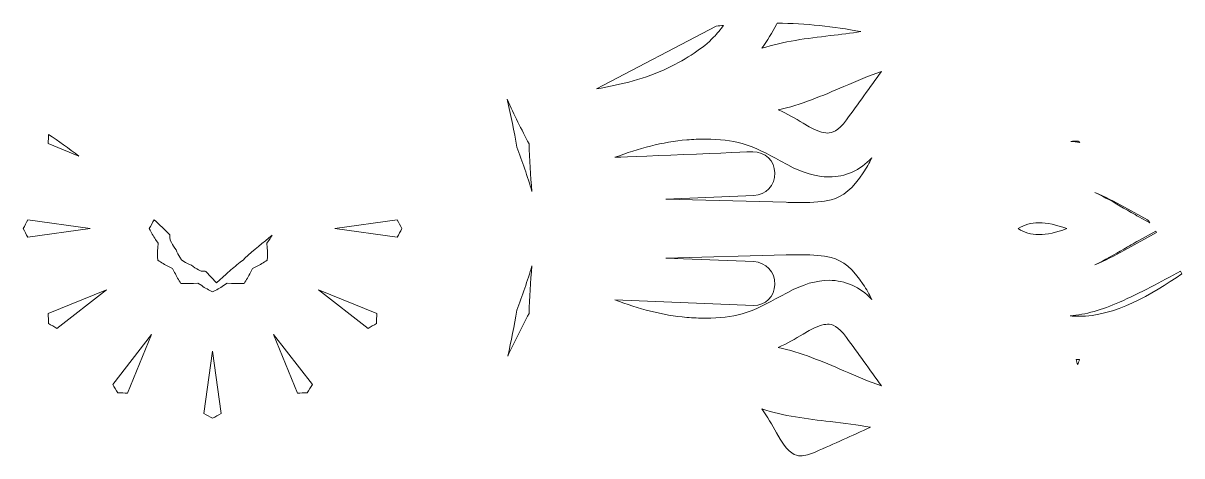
# Model space of a CAD drawing. Extents: x -223 to 646, y -387 to -15.
# Drawn here: x 339.9 to 425.7, y -61.6 to -29.6 of the extents above; entities that cross this region are included whole.
import ezdxf

# ---------------------------------------------------------------- set-up
doc = ezdxf.new("R2010")
doc.units = 0
doc.header["$MEASUREMENT"] = 0
doc.layers.add('Layer 1', color=7, linetype='Continuous', lineweight=0)

msp = doc.modelspace()

# ---------------------------------------------------------------- linework, layer by layer
at = {"layer": 'Layer 1'}
for points, knots in [([(382.385, -34.444), (384.217, -34.123), (386.012, -33.678), (387.635, -32.902), (389.152, -32.175), (390.236, -31.45), (391.047, -30.619), (391.317, -30.342), (391.561, -30.048), (391.787, -29.742), (391.605, -29.759), (391.424, -29.776), (391.241, -29.795), (391.241, -29.795), (382.385, -34.444), (382.385, -34.444)], [0, 0, 0, 0, 1, 1, 1, 2, 2, 2, 3, 3, 3, 4, 4, 4, 5, 5, 5, 5]), ([(395.706, -29.675), (395.369, -30.263), (395.024, -30.864), (394.613, -31.438), (396.218, -30.914), (397.964, -30.707), (399.681, -30.503), (400.456, -30.412), (401.214, -30.322), (401.944, -30.206), (399.929, -29.819), (397.857, -29.611), (395.76, -29.583), (395.76, -29.583), (395.706, -29.675), (395.706, -29.675)], [0, 0, 0, 0, 1, 1, 1, 2, 2, 2, 3, 3, 3, 4, 4, 4, 5, 5, 5, 5]), ([(395.826, -35.985), (396.474, -36.279), (397.076, -36.628), (397.665, -36.971), (397.665, -36.971), (398.126, -37.236), (398.126, -37.236), (398.669, -37.547), (399.126, -37.704), (399.482, -37.704), (399.802, -37.704), (400.249, -37.594), (400.876, -36.734), (401.746, -35.542), (402.607, -34.344), (403.467, -33.145), (402.562, -33.458), (401.639, -33.855), (400.689, -34.263), (399.108, -34.942), (397.488, -35.638), (395.826, -35.985)], [0, 0, 0, 0, 1, 1, 1, 2, 2, 2, 3, 3, 3, 4, 4, 4, 5, 5, 5, 6, 6, 6, 7, 7, 7, 7]), ([(376.469, -38.738), (376.887, -39.818), (377.263, -40.915), (377.593, -42.019), (377.485, -40.843), (377.414, -39.665), (377.378, -38.494), (376.819, -37.453), (376.283, -36.366), (375.758, -35.21), (376.053, -36.411), (376.288, -37.577), (376.469, -38.738)], [0, 0, 0, 0, 1, 1, 1, 2, 2, 2, 3, 3, 3, 4, 4, 4, 4]), ([(344.053, -39.41), (343.303, -38.844), (342.554, -38.307), (341.81, -37.8), (341.805, -38.03), (341.797, -38.26), (341.787, -38.488), (341.787, -38.488), (344.053, -39.41), (344.053, -39.41)], [0, 0, 0, 0, 1, 1, 1, 2, 2, 2, 3, 3, 3, 3]), ([(396.405, -42.826), (396.784, -42.836), (397.16, -42.847), (397.536, -42.847), (398.444, -42.847), (399.125, -42.782), (399.741, -42.635), (400.597, -42.433), (401.377, -41.78), (402.126, -40.64), (402.356, -40.29), (402.568, -39.92), (402.767, -39.538), (401.863, -40.476), (400.8, -40.95), (399.594, -40.95), (398.646, -40.95), (397.644, -40.659), (396.529, -40.059), (396.529, -40.059), (395.982, -39.761), (395.982, -39.761), (395.043, -39.247), (394.155, -38.761), (393.153, -38.48), (392.364, -38.258), (391.484, -38.15), (390.463, -38.15), (389.992, -38.15), (389.522, -38.173), (389.057, -38.209), (387.263, -38.348), (385.486, -38.861), (383.738, -39.499), (383.738, -39.499), (393.937, -39.088), (393.938, -39.088), (394.883, -39.088), (395.557, -39.759), (395.574, -40.649), (395.593, -41.571), (394.923, -42.293), (394.015, -42.33), (394.015, -42.33), (387.515, -42.592), (387.515, -42.592), (387.515, -42.592), (396.405, -42.826), (396.405, -42.826)], [0, 0, 0, 0, 1, 1, 1, 2, 2, 2, 3, 3, 3, 4, 4, 4, 5, 5, 5, 6, 6, 6, 7, 7, 7, 8, 8, 8, 9, 9, 9, 10, 10, 10, 11, 11, 11, 12, 12, 12, 13, 13, 13, 14, 14, 14, 15, 15, 15, 16, 16, 16, 16]), ([(417.479, -38.322), (417.701, -38.342), (417.926, -38.372), (418.154, -38.411), (418.113, -38.373), (418.072, -38.335), (418.031, -38.298), (417.845, -38.299), (417.66, -38.307), (417.479, -38.322)], [0, 0, 0, 0, 1, 1, 1, 2, 2, 2, 3, 3, 3, 3]), ([(419.272, -42.094), (420.011, -42.443), (420.713, -42.852), (421.398, -43.251), (421.774, -43.47), (422.148, -43.688), (422.526, -43.894), (422.526, -43.894), (423.333, -44.334), (423.333, -44.334), (423.28, -44.26), (423.228, -44.187), (423.175, -44.113), (423.175, -44.113), (421.456, -43.174), (421.456, -43.174), (420.763, -42.795), (420.02, -42.404), (419.272, -42.094)], [0, 0, 0, 0, 1, 1, 1, 2, 2, 2, 3, 3, 3, 4, 4, 4, 5, 5, 5, 6, 6, 6, 6]), ([(340.275, -45.412), (340.275, -45.412), (344.901, -44.772), (344.901, -44.772), (344.901, -44.772), (340.275, -44.132), (340.275, -44.132), (340.164, -44.347), (340.049, -44.56), (339.933, -44.772), (340.049, -44.984), (340.164, -45.197), (340.275, -45.412)], [0, 0, 0, 0, 1, 1, 1, 2, 2, 2, 3, 3, 3, 4, 4, 4, 4]), ([(353.148, -48.988), (353.404, -49.157), (353.672, -49.313), (353.95, -49.454), (354.227, -49.313), (354.495, -49.157), (354.75, -48.988), (354.75, -48.988), (355.03, -48.803), (355.03, -48.803), (355.03, -48.803), (355.364, -48.824), (355.364, -48.824), (355.526, -48.833), (355.689, -48.838), (355.853, -48.838), (355.998, -48.838), (356.145, -48.834), (356.291, -48.827), (356.459, -48.567), (356.614, -48.298), (356.752, -48.022), (356.752, -48.022), (356.901, -47.723), (356.901, -47.723), (356.901, -47.723), (357.2, -47.574), (357.2, -47.574), (357.475, -47.437), (357.744, -47.282), (358.004, -47.113), (358.021, -46.804), (358.021, -46.493), (358.002, -46.185), (358.002, -46.185), (357.982, -45.852), (357.982, -45.852), (357.982, -45.852), (358.166, -45.574), (358.166, -45.574), (358.236, -45.466), (358.305, -45.357), (358.371, -45.246), (357.69, -45.8), (357.009, -46.369), (356.334, -46.947), (356.334, -46.947), (356.253, -47.072), (356.253, -47.072), (356.253, -47.072), (355.986, -47.246), (355.986, -47.246), (355.986, -47.246), (355.873, -47.343), (355.873, -47.343), (355.572, -47.602), (355.272, -47.859), (354.97, -48.126), (354.97, -48.126), (354.242, -48.77), (354.242, -48.77), (354.242, -48.77), (353.452, -47.93), (353.452, -47.93), (353.445, -47.93), (353.106, -47.916), (353.106, -47.916), (353.106, -47.916), (352.915, -47.817), (352.915, -47.817), (352.731, -47.724), (352.556, -47.608), (352.39, -47.473), (352.189, -47.396), (352.001, -47.302), (351.829, -47.191), (351.829, -47.191), (351.648, -47.074), (351.648, -47.074), (351.648, -47.074), (351.531, -46.893), (351.531, -46.893), (351.419, -46.72), (351.325, -46.532), (351.249, -46.332), (351.113, -46.165), (350.997, -45.989), (350.903, -45.806), (350.903, -45.806), (350.804, -45.613), (350.804, -45.613), (350.804, -45.613), (350.794, -45.396), (350.794, -45.396), (350.792, -45.337), (350.791, -45.279), (350.792, -45.223), (350.409, -44.849), (350.023, -44.48), (349.637, -44.12), (349.505, -44.33), (349.381, -44.548), (349.268, -44.772), (349.408, -45.049), (349.564, -45.317), (349.733, -45.573), (349.733, -45.573), (349.918, -45.853), (349.918, -45.853), (349.918, -45.853), (349.897, -46.187), (349.897, -46.187), (349.879, -46.491), (349.878, -46.801), (349.895, -47.113), (350.156, -47.283), (350.425, -47.438), (350.699, -47.574), (350.699, -47.574), (350.998, -47.723), (350.998, -47.723), (350.998, -47.723), (351.147, -48.022), (351.147, -48.022), (351.284, -48.297), (351.438, -48.566), (351.608, -48.827), (351.754, -48.834), (351.901, -48.838), (352.046, -48.838), (352.21, -48.838), (352.373, -48.833), (352.535, -48.824), (352.535, -48.824), (352.869, -48.803), (352.869, -48.803), (352.869, -48.803), (353.148, -48.988), (353.148, -48.988)], [0, 0, 0, 0, 1, 1, 1, 2, 2, 2, 3, 3, 3, 4, 4, 4, 5, 5, 5, 6, 6, 6, 7, 7, 7, 8, 8, 8, 9, 9, 9, 10, 10, 10, 11, 11, 11, 12, 12, 12, 13, 13, 13, 14, 14, 14, 15, 15, 15, 16, 16, 16, 17, 17, 17, 18, 18, 18, 19, 19, 19, 20, 20, 20, 21, 21, 21, 22, 22, 22, 23, 23, 23, 24, 24, 24, 25, 25, 25, 26, 26, 26, 27, 27, 27, 28, 28, 28, 29, 29, 29, 30, 30, 30, 31, 31, 31, 32, 32, 32, 33, 33, 33, 34, 34, 34, 35, 35, 35, 36, 36, 36, 37, 37, 37, 38, 38, 38, 39, 39, 39, 40, 40, 40, 41, 41, 41, 42, 42, 42, 43, 43, 43, 44, 44, 44, 45, 45, 45, 46, 46, 46, 46]), ([(367.624, -45.412), (367.735, -45.197), (367.85, -44.984), (367.967, -44.772), (367.85, -44.56), (367.735, -44.347), (367.624, -44.132), (367.624, -44.132), (362.998, -44.772), (362.998, -44.772), (362.998, -44.772), (367.624, -45.412), (367.624, -45.412)], [0, 0, 0, 0, 1, 1, 1, 2, 2, 2, 3, 3, 3, 4, 4, 4, 4]), ([(413.601, -44.772), (414.028, -45.066), (414.53, -45.21), (415.123, -45.21), (415.73, -45.21), (416.415, -45.065), (417.19, -44.772), (416.415, -44.479), (415.73, -44.334), (415.123, -44.334), (414.53, -44.334), (414.028, -44.478), (413.601, -44.772)], [0, 0, 0, 0, 1, 1, 1, 2, 2, 2, 3, 3, 3, 4, 4, 4, 4]), ([(422.526, -45.65), (422.148, -45.856), (421.774, -46.074), (421.399, -46.293), (420.713, -46.692), (420.012, -47.101), (419.272, -47.45), (420.02, -47.14), (420.763, -46.749), (421.456, -46.37), (421.456, -46.37), (423.841, -45.067), (423.841, -45.067), (423.818, -45.035), (423.796, -45.002), (423.773, -44.969), (423.773, -44.969), (422.526, -45.65), (422.526, -45.65)], [0, 0, 0, 0, 1, 1, 1, 2, 2, 2, 3, 3, 3, 4, 4, 4, 5, 5, 5, 6, 6, 6, 6]), ([(383.739, -50.045), (385.486, -50.683), (387.263, -51.195), (389.057, -51.334), (389.522, -51.371), (389.992, -51.394), (390.463, -51.394), (391.484, -51.394), (392.364, -51.286), (393.153, -51.064), (394.155, -50.783), (395.043, -50.297), (395.982, -49.783), (395.982, -49.783), (396.529, -49.485), (396.529, -49.485), (397.644, -48.885), (398.646, -48.594), (399.594, -48.594), (400.8, -48.594), (401.863, -49.068), (402.767, -50.006), (402.568, -49.623), (402.356, -49.254), (402.126, -48.904), (401.377, -47.764), (400.597, -47.111), (399.741, -46.909), (399.125, -46.762), (398.444, -46.697), (397.536, -46.697), (397.16, -46.697), (396.783, -46.708), (396.405, -46.718), (396.405, -46.718), (387.515, -46.952), (387.515, -46.952), (387.515, -46.952), (394.015, -47.214), (394.015, -47.214), (394.923, -47.251), (395.593, -47.973), (395.574, -48.895), (395.557, -49.786), (394.882, -50.457), (394.005, -50.457), (394.005, -50.457), (383.739, -50.045), (383.739, -50.045)], [0, 0, 0, 0, 1, 1, 1, 2, 2, 2, 3, 3, 3, 4, 4, 4, 5, 5, 5, 6, 6, 6, 7, 7, 7, 8, 8, 8, 9, 9, 9, 10, 10, 10, 11, 11, 11, 12, 12, 12, 13, 13, 13, 14, 14, 14, 15, 15, 15, 16, 16, 16, 16]), ([(376.469, -50.806), (376.29, -51.95), (376.067, -53.089), (375.801, -54.212), (376.296, -53.139), (376.823, -52.082), (377.378, -51.05), (377.414, -49.879), (377.485, -48.701), (377.593, -47.525), (377.263, -48.629), (376.887, -49.726), (376.469, -50.806)], [0, 0, 0, 0, 1, 1, 1, 2, 2, 2, 3, 3, 3, 4, 4, 4, 4]), ([(417.438, -51.226), (417.643, -51.245), (417.852, -51.255), (418.064, -51.255), (420.726, -51.255), (423.476, -49.668), (425.704, -48.11), (425.667, -48.043), (425.631, -47.978), (425.594, -47.912), (424.165, -48.707), (422.651, -49.511), (421.085, -50.21), (419.797, -50.787), (418.573, -51.127), (417.438, -51.226)], [0, 0, 0, 0, 1, 1, 1, 2, 2, 2, 3, 3, 3, 4, 4, 4, 5, 5, 5, 5]), ([(342.426, -52.163), (342.426, -52.163), (346.113, -49.296), (346.113, -49.296), (346.113, -49.296), (341.787, -51.056), (341.787, -51.056), (341.798, -51.296), (341.806, -51.538), (341.811, -51.78), (342.018, -51.905), (342.223, -52.033), (342.426, -52.163)], [0, 0, 0, 0, 1, 1, 1, 2, 2, 2, 3, 3, 3, 4, 4, 4, 4]), ([(365.473, -52.163), (365.677, -52.033), (365.882, -51.905), (366.088, -51.78), (366.093, -51.539), (366.101, -51.296), (366.111, -51.056), (366.111, -51.056), (361.787, -49.297), (361.787, -49.297), (361.787, -49.297), (365.473, -52.163), (365.473, -52.163)], [0, 0, 0, 0, 1, 1, 1, 2, 2, 2, 3, 3, 3, 4, 4, 4, 4]), ([(395.826, -53.559), (397.488, -53.907), (399.107, -54.602), (400.688, -55.281), (401.639, -55.689), (402.562, -56.085), (403.467, -56.4), (402.607, -55.2), (401.746, -54.002), (400.876, -52.81), (400.249, -51.95), (399.802, -51.84), (399.482, -51.84), (399.126, -51.84), (398.669, -51.998), (398.125, -52.308), (398.125, -52.308), (397.665, -52.573), (397.665, -52.573), (397.076, -52.916), (396.474, -53.265), (395.826, -53.559)], [0, 0, 0, 0, 1, 1, 1, 2, 2, 2, 3, 3, 3, 4, 4, 4, 5, 5, 5, 6, 6, 6, 7, 7, 7, 7]), ([(347.666, -56.935), (347.666, -56.935), (349.425, -52.608), (349.425, -52.608), (349.425, -52.608), (346.559, -56.295), (346.559, -56.295), (346.688, -56.499), (346.816, -56.704), (346.941, -56.911), (347.182, -56.916), (347.424, -56.924), (347.666, -56.935)], [0, 0, 0, 0, 1, 1, 1, 2, 2, 2, 3, 3, 3, 4, 4, 4, 4]), ([(360.233, -56.935), (360.475, -56.924), (360.717, -56.916), (360.958, -56.911), (361.083, -56.704), (361.211, -56.499), (361.341, -56.295), (361.341, -56.295), (358.474, -52.607), (358.474, -52.607), (358.474, -52.607), (360.233, -56.935), (360.233, -56.935)], [0, 0, 0, 0, 1, 1, 1, 2, 2, 2, 3, 3, 3, 4, 4, 4, 4]), ([(353.95, -58.789), (354.161, -58.672), (354.375, -58.558), (354.589, -58.447), (354.589, -58.447), (353.95, -53.82), (353.95, -53.82), (353.95, -53.82), (353.31, -58.447), (353.31, -58.447), (353.525, -58.558), (353.738, -58.672), (353.95, -58.789)], [0, 0, 0, 0, 1, 1, 1, 2, 2, 2, 3, 3, 3, 4, 4, 4, 4]), ([(417.886, -54.459), (417.925, -54.578), (417.959, -54.7), (417.989, -54.824), (418.036, -54.702), (418.084, -54.58), (418.133, -54.459), (418.094, -54.459), (417.929, -54.459), (417.886, -54.459)], [0, 0, 0, 0, 1, 1, 1, 2, 2, 2, 3, 3, 3, 3]), ([(394.613, -58.105), (395.024, -58.68), (395.369, -59.281), (395.706, -59.869), (395.706, -59.869), (395.975, -60.334), (395.975, -60.334), (396.609, -61.42), (397.097, -61.567), (397.489, -61.567), (397.793, -61.567), (398.17, -61.468), (398.607, -61.274), (399.957, -60.677), (401.302, -60.07), (402.646, -59.46), (401.704, -59.28), (400.707, -59.162), (399.681, -59.041), (397.964, -58.837), (396.218, -58.63), (394.613, -58.105)], [0, 0, 0, 0, 1, 1, 1, 2, 2, 2, 3, 3, 3, 4, 4, 4, 5, 5, 5, 6, 6, 6, 7, 7, 7, 7])]:
    msp.add_open_spline(points, degree=3, knots=knots, dxfattribs=at)

doc.saveas('drawing.dxf')
